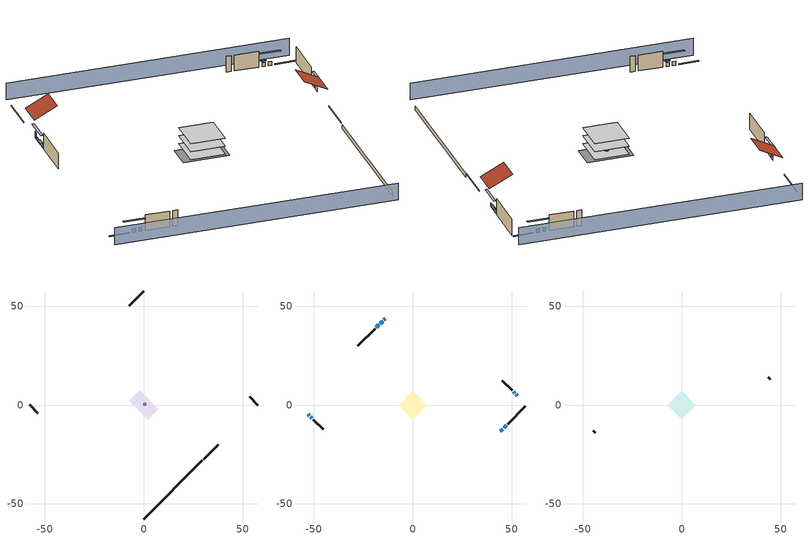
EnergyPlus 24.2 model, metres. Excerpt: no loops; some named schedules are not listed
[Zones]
central ac and furnace airloop ret air zone
 floor adiabatic (AdiabaticConst): 0,0 0,1 1,1 1,0 z0
 wall adiabatic (AdiabaticConst): 0,1 0,0 1,0 1,1 0,1 z0:1
 ceiling adiabatic (AdiabaticConst): 1,0 1,1 0,1 0,0 z1
crawlspace - vented
 floor foundation (Slab1 construction): -7.42,2.12 -2.12,7.42 7.42,-2.12 2.12,-7.42 z-0.91
 wall outside (RimJoist1 construction): 30.35,-27.34 37.7,-19.99 z0.3:0.61
 wall outside (RimJoist2 construction): -57.68,0 -53.59,-4.09 z0.3:0.61
 wall outside (RimJoist3 construction): 0,57.68 -7.35,50.34 z0.3:0.61
 wall outside (RimJoist4 construction): 57.68,0 53.59,4.09 z0.3:0.61
 wall foundation (FoundationWall1 construction): 0,-57.68 29.69,-28 z-0.91:0.3
conditioned space
 floor to crawlspace - vented (Floor1 construction): -7.11,0 0,7.11 7.11,0 0,-7.11 z0.3
 floor adiabatic (AdiabaticFloorConstruction): -7.11,0 0,7.11 7.11,0 0,-7.11 z2.74
 wall outside (AdiabaticWallConstruction 1): -13.98,43.7 -14.63,43.06 z0.3:2.34
 wall outside (AdiabaticWallConstruction): 44.33,-13.36 45.54,-12.15 / 46.19,-11.49 47.4,-10.28 / -17.13,40.55 -18.38,39.3 z0.3:1.46; -52.93,-4.75 -52.3,-5.39 / -51.64,-6.04 -51,-6.68 / 52.93,4.75 52.3,5.39 / 51.64,6.04 51,6.68 z0.3:1.53; -15.28,42.4 -16.47,41.21 z0.3:1.43
 wall outside (Wall1 construction): 48.06,-9.63 57.03,-0.66 z0.3:5.18
 wall outside (Wall2 construction): -50.35,-7.34 -45.36,-12.32 z0.3:5.18
 wall outside (Wall3 construction): -19.04,38.64 -27.74,29.94 z0.3:5.18
 wall outside (Wall4 construction): 50.35,7.34 45.36,12.32 z0.3:5.18
 window (WindowConstruction): 44.33,-13.36 45.54,-12.15 z0.3:1.46
 window (WindowConstruction 1): 46.19,-11.49 47.4,-10.28 z0.3:1.46
 window (WindowConstruction 2): -52.93,-4.75 -52.3,-5.39 z0.3:1.52
 window (WindowConstruction 3): -51.64,-6.04 -51,-6.68 z0.3:1.52
 window (WindowConstruction 4): -15.29,42.4 -16.47,41.21 z0.3:1.43
 window (WindowConstruction 5): -17.13,40.55 -18.38,39.3 z0.3:1.46
 window (WindowConstruction 6): 52.93,4.75 52.3,5.39 z0.3:1.52
 window (WindowConstruction 7): 51.64,6.04 51,6.68 z0.3:1.52
 door (Door): -13.98,43.7 -14.63,43.06 z0.3:2.34
 ceiling adiabatic (AdiabaticFloorConstruction): 0,-7.11 7.11,0 0,7.11 -7.11,0 z2.74
attic - vented
 floor to conditioned space (Floor2 construction Reversed): -7.11,0 0,7.11 7.11,0 0,-7.11 z5.18
 wall outside (Wall5 construction): -44.71,-12.98 -43.69,-14 z0.3:5.18
 wall outside (Wall6 construction): 44.71,12.98 43.69,14 z0.3:5.18
 roof outside (Roof1 construction): 43.67,-14.01,5.18 38.91,-9.26,8.55 33.59,-14.58,8.55 38.35,-19.33,5.18
 roof outside (Roof2 construction): -13.33,44.36,5.18 -8.57,39.6,8.55 -3.25,44.92,8.55 -8.01,49.68,5.18
shading: -60.92,-3.23 -3.23,-60.92 / 60.92,3.23 3.23,60.92 z0:5.18; 47.48,-10.21 42.39,-15.3 42.82,-15.73 47.91,-10.64 z4.21; 47.62,-10.07 45.98,-11.71 46.41,-12.14 48.05,-10.5 z1.77; -50.36,-7.33 -54.87,-2.81 -55.3,-3.24 -50.79,-7.76 z4.27; -50.79,-6.9 -51.86,-5.83 -52.29,-6.26 -51.22,-7.33 z1.83; -18.41,39.27 -13.35,44.34 -13.78,44.77 -18.84,39.7 z4.18; -18.6,39.09 -16.91,40.77 -17.35,41.2 -19.03,39.52 z1.77; 50.36,7.33 54.87,2.81 55.3,3.24 50.79,7.76 z4.27; 50.79,6.9 51.86,5.83 52.29,6.26 51.22,7.33 z1.83
[Building]
Building 1: Terrain=Suburbs
[Site:Location]
Portland Intl Arpt_OR: Latitude {deg}=45.59; Longitude {deg}=-122.6; Time Zone {hr}=-8; Elevation {m}=33; Keep Site Location Information=Yes
[Site:GroundTemperature:Shallow]
10.2558, 8.96328, 8.85977, 9.47314, 11.9355, 14.3863, 16.5111, 17.8571, 17.9714, 16.8767, 14.8061, 12.4304
[Site:WaterMainsTemperature]
Calculation Method=Schedule; Temperature Schedule=mains temperature schedule
[Material] Roughness=Rough; Thermal Absorptance=0.9
Name | Thickness {m} | Conductivity {W/m-K} | Density {kg/m3} | Specific Heat {J/kg-K} | Solar Absorptance | Visible Absorptance
asphalt or fiberglass shingles | 0.00635 | 0.162714 | 1121.4 | 1465.45 | 0.85 | 0.85
ceiling stud and cavity | 0.0889 | 1.05181 | 20.9862 | 1087.66 | 0.7 | 0.7
concrete 8.0 in. | 0.2032 | 1.803125 | 2242.8 | 837.4 | 0.7 | 0.7
door material | 0.04445 | 0.0612267 | 512.64 | 1214.23 | 0.7 | 0.7
floor covering | 0.0127 | 0.0433444 | 54.468 | 1339.84 | 0.6 | 0.6
floor rigid ins; wall rigid ins | 0.512978 | 0.029427 | 32.04 | 1214.23 | 0.7 | 0.7
floor stud and cavity | 0.1397 | 0.923637 | 92.3553 | 1139.71 | 0.7 | 0.7
floor stud and cavity 1 | 0.1397 | 1.75129 | 37.0049 | 1207.88 | 0.7 | 0.7
furniture material conditioned space 1 | 0.1524 | 0.115458 | 640.8 | 1214.23 | 0.6 | 0.6
gypsum board | 0.0127 | 0.160291 | 801 | 837.4 | 0.6 | 0.6
gypsum board 1 | 0.00254 | 0.160291 | 801 | 837.4 | 0.6 | 0.6
osb sheathing 0.5 in. | 0.0127 | 0.115458 | 512.64 | 1214.23 | 0.6 | 0.6
osb sheathing 0.5 in. 1 | 0.0127 | 0.115458 | 512.64 | 1214.23 | 0.7 | 0.7
osb sheathing 0.75 in. | 0.01905 | 0.115458 | 512.64 | 1214.23 | 0.7 | 0.7
rim joist stud and cavity | 0.0508 | 0.178688 | 50.32683 | 1063.81 | 0.6 | 0.6
roof rigid ins | 0.00281632 | 0.029427 | 32.04 | 1214.23 | 0.7 | 0.7
soil 0.5 in. | 0.0127 | 1.3848 | 1842.3 | 418.7 | 0.7 | 0.7
wall stud and cavity | 0.1397 | 0.550994 | 139.0536 | 1170.24 | 0.7 | 0.7
wall stud and cavity 1 | 0.1397 | 0.727959 | 139.0536 | 1170.24 | 0.6 | 0.6
wall stud and cavity 2 | 0.0889 | 0.380278 | 52.3479 | 1209.89 | 0.7 | 0.7
wall stud and cavity 3 | 0.0889 | 0.391764 | 83.0341 | 1211.67 | 0.7 | 0.7
wood siding | 0.0254 | 0.102417 | 544.68 | 1172.36 | 0.85 | 0.85
wood siding 1; wood siding 2 | 0.0254 | 0.102417 | 544.68 | 1172.36 | 0.7 | 0.7
[Material:NoMass]
Adiabatic: Roughness=Rough; Thermal Resistance {m2-K/W}=176.1; Thermal Absorptance=0.9; Solar Absorptance=0.7; Visible Absorptance=0.7
[WindowMaterial:SimpleGlazingSystem]
WindowMaterial: U-Factor {W/m2-K}=4.76952; Solar Heat Gain Coefficient=0.63
[Construction]
AdiabaticConst: Adiabatic
AdiabaticFloorConstruction: floor stud and cavity 1, floor rigid ins, osb sheathing 0.75 in., floor covering
AdiabaticWallConstruction: wood siding 1, wall rigid ins, wall stud and cavity 2, gypsum board
AdiabaticWallConstruction 1: wood siding 2, wall rigid ins, wall stud and cavity 2, gypsum board
Door: door material
Floor1 construction: floor stud and cavity, osb sheathing 0.75 in., floor covering
Floor2 construction Reversed: gypsum board 1, ceiling stud and cavity
FoundationWall1 construction: concrete 8.0 in.
furniture construction conditioned space 1: furniture material conditioned space 1
PartitionWallConstruction: gypsum board, wall stud and cavity 3, gypsum board
RimJoist1 construction; RimJoist2 construction; RimJoist3 construction; RimJoist4 construction: wood siding, rim joist stud and cavity
Roof1 construction; Roof2 construction: asphalt or fiberglass shingles, roof rigid ins, osb sheathing 0.5 in.
Slab1 construction: soil 0.5 in.
Wall1 construction; Wall2 construction; Wall3 construction; Wall4 construction: wood siding, osb sheathing 0.5 in. 1, wall stud and cavity, gypsum board
Wall5 construction; Wall6 construction: wood siding, osb sheathing 0.5 in. 1, wall stud and cavity 1
WindowConstruction; WindowConstruction 1; WindowConstruction 2; WindowConstruction 3; WindowConstruction 4; WindowConstruction 5; WindowConstruction 6; WindowConstruction 7: WindowMaterial
[Zone] Multiplier=1
Name | Volume {m3} | Part of Total Floor Area
attic - vented | 75.9013 | Yes
central ac and furnace airloop ret air zone | 1 | No
conditioned space | 493.619 | Yes
crawlspace - vented | 123.405 | Yes
[Space]
Name | Zone | Volume {m3} | Space Type
attic - vented 1 | attic - vented | 75.9013
central ac and furnace airloop ret air space | central ac and furnace airloop ret air zone |  | Plenum Space Type
conditioned space 1 | conditioned space | 493.619
crawlspace - vented 1 | crawlspace - vented | 123.405
[ZoneInfiltration:EffectiveLeakageArea]
infil attic - vented 1: Zone or Space=attic - vented 1; Schedule=Always On Discrete; Effective Air Leakage Area {cm2}=3373.59; Stack Coefficient=0.000156436; Wind Coefficient=4.26639e-05
[ZoneMixing] Schedule=Always On Continuous; Design Flow Rate Calculation Method=Flow/Zone; Design Flow Rate {m3/s}=0
Name | Zone or Space | Source Zone or Space
whole house fan mix | attic - vented | conditioned space
central ac and furnace airloop_0 ZoneMixDZToCond mix | conditioned space | crawlspace - vented
central ac and furnace airloop_0 ZoneMixCondToDZ mix | crawlspace - vented | conditioned space
[SpaceList]
Plenum Space Type: central ac and furnace airloop ret air space
[OtherEquipment] Design Level Calculation Method=EquipmentLevel
Name | Fuel Type | Zone or ZoneList or Space or SpaceList | Schedule | Design Level {W} | Fraction Latent | Fraction Radiant | Fraction Lost
central ac and furnace airloop_0 RetCondToRP; central ac and furnace airloop_0 RetSensLkToRP | None | central ac and furnace airloop ret air space | Always On Discrete | 0 | 0 | 0 | 0
central ac and furnace airloop_0 RetLatLkToRP | None | central ac and furnace airloop ret air space | Always On Discrete | 0 | 1 | 0 | 0
central ac and furnace airloop_0 SupCondToLv; central ac and furnace airloop_0 SupSensLkToCond; mech vent house fan sensible load; water heater sens | None | conditioned space 1 | Always On Discrete | 0 | 0 | 0 | 0
central ac and furnace airloop_0 SupLatLkToCond; mech vent house fan latent load; water heater lat | None | conditioned space 1 | Always On Discrete | 0 | 1 | 0 | 0
clothes dryer 1 | Electricity | conditioned space 1 | clothes_dryer | 0 | 0.015 | 0.081 | 0.85
cooking range 1 | NaturalGas | conditioned space 1 | cooking_range | 2826.02 | 0.16 | 0.384 | 0.2
general water use latent | None | conditioned space 1 | general water use schedule | 44.1266 | 1 | 0 | 0
general water use sensible | None | conditioned space 1 | general water use schedule | -43.4886 | 0 | 0.6 | 0
water heater energy adjustment1 | Electricity | conditioned space 1 | Always On Discrete | 0.01 | 0 | 0 | 1
central ac and furnace airloop_0 RetCondToDZ; central ac and furnace airloop_0 SupCondToDZ; central ac and furnace airloop_0 SupSensLkToDZ | None | crawlspace - vented 1 | Always On Discrete | 0 | 0 | 0 | 0
central ac and furnace airloop_0 SupLatLkToDZ | None | crawlspace - vented 1 | Always On Discrete | 0 | 1 | 0 | 0
[SurfaceProperty:IncidentSolarMultiplier] Incident Solar Multiplier=1; Incident Solar Multiplier Schedule=trans schedule winter=0.85 summer=0.7
Window1; Window2; Window3; Window4; Window5; Window6; Window7; Window8
[InternalMass] Zone or ZoneList=conditioned space; Space or SpaceList=conditioned space 1
Name | Construction | Surface Area {m2}
furniture mass conditioned space 1 | furniture construction conditioned space 1 | 80.97429
partition wall mass | PartitionWallConstruction | 202.436
[Lights]
interior lighting: Zone or ZoneList or Space or SpaceList=conditioned space 1; Schedule=lighting_interior; Design Level Calculation Method=LightingLevel; Lighting Level {W}=276.568; Return Air Fraction=0; Fraction Radiant=0.6; Fraction Visible=0.2; Fraction Replaceable=1
[People]
occupants: Zone or ZoneList or Space or SpaceList=conditioned space 1; Number of People Schedule=occupants; Number of People Calculation Method=People; Number of People=2; Fraction Radiant=0.314171; Sensible Heat Fraction=0.56303; Activity Level Schedule=occupants activity schedule; Carbon Dioxide Generation Rate {m3/s-W}=0; Enable ASHRAE 55 Comfort Warnings=No; Mean Radiant Temperature Calculation Type=EnclosureAveraged
[ElectricEquipment] Zone or ZoneList or Space or SpaceList=conditioned space 1; Design Level Calculation Method=EquipmentLevel
Name | Schedule | Design Level {W} | Fraction Latent | Fraction Radiant | Fraction Lost
clothes dryer | clothes_dryer | 2623.91 | 0.015 | 0.081 | 0.85
clothes washer | clothes_washer | 264.533 | 0.03 | 0.162 | 0.7
cooking range | cooking_range | 96.4278 | 0.16 | 0.384 | 0.2
dishwasher | dishwasher | 572.534 | 0.3 | 0.18 | 0.4
freezer | freezer schedule | 194.914 | 0 | 0.6 | 0
fridge | fridge schedule | 49.4292 | 0 | 0.6 | 0
fridge 1 | fridge schedule 1 | 239.242 | 0 | 0.6 | 0
mech vent bath fan 0 | mech vent bath fan 0 schedule | 30 | 0 | 0 | 1
mech vent house fan | mech vent house fan schedule | 0 | 0 | 0 | 1
mech vent house fan cfis | mech vent house fan cfis schedule | 0 | 0 | 0 | 0
mech vent range fan 0 | mech vent range fan 0 schedule | 30 | 0 | 0 | 1
misc plug loads | plug_loads_other | 347.255 | 0.021 | 0.558 | 0.049
misc tv | plug_loads_tv | 405.458 | 0 | 0.6 | 0
whole house fan | Always On Discrete | 0 | 0 | 0 | 1
[ZoneInfiltration:DesignFlowRate] Schedule=Always On Discrete
Name | Zone or ZoneList or Space or SpaceList | Design Flow Rate Calculation Method | Design Flow Rate {m3/s} | Air Changes per Hour {1/hr} | Constant Term Coefficient | Temperature Term Coefficient | Velocity Term Coefficient | Velocity Squared Term Coefficient
infil flow; natural vent flow; whole house fan flow | conditioned space 1 | Flow/Zone | 0
crawlspace_vented 1 duct leakage imbalance infil flow | crawlspace - vented 1 | Flow/Zone | 0
infil crawlspace - vented 1 | crawlspace - vented 1 | AirChanges/Hour |  | 2.6013 | 1 | 0 | 0 | 0
[SurfaceProperty:ExposedFoundationPerimeter]
Slab1: Exposed Perimeter Calculation Method=TotalExposedPerimeter; Total Exposed Perimeter {m}=41.9862
[AvailabilityManager:Scheduled]
central ac and furnace airloop Availability Manager: Schedule=Always On Discrete
[AirLoopHVAC:ReturnPlenum]
Air Loop HVAC Return Plenum 1: Zone=central ac and furnace airloop ret air zone
[WaterUse:Equipment]
dishwasher: Peak Flow Rate {m3/s}=5.81295e-06; Flow Rate Fraction Schedule=hot_water_dishwasher
[Foundation:Kiva]
Foundation Kiva 1: Initial Indoor Air Temperature {C}=8.58325; Wall Height Above Grade {m}=0.3048; Wall Depth Below Slab {m}=0.2032
[Foundation:Kiva:Settings]
Soil Conductivity {W/m-K}=1.3848; Soil Density {kg/m3}=1842.3; Soil Specific Heat {J/kg-K}=418.7; Ground Solar Absorptivity=0.9; Ground Thermal Absorptivity=0.9; Ground Surface Roughness {m}=0.03; Far-Field Width {m}=40; Deep-Ground Boundary Condition=ZeroFlux; Deep-Ground Depth {m}=40; Minimum Cell Dimension {m}=0.2; Maximum Cell Growth Coefficient=3; Simulation Timestep=Timestep
[Exterior:Lights]
exterior lighting: Schedule=exterior lighting schedule; Design Level {W}=8.01452
[EnergyManagementSystem:GlobalVariable]
central_ac_and_furnace_airloop_0_DuctImbalLkExhFanEquivCond
central_ac_and_furnace_airloop_0_DuctImbalLkExhFanEquivDZ
central_ac_and_furnace_airloop_0_DuctImbalLkSupFanEquivCond
central_ac_and_furnace_airloop_0_DuctImbalLkSupFanEquivDZ
central_ac_and_furnace_airloop_0_DZ_T
central_ac_and_furnace_airloop_0_DZ_W
central_ac_and_furnace_airloop_0_RetCondToDZ
central_ac_and_furnace_airloop_0_RetCondToRP
central_ac_and_furnace_airloop_0_RetLatLkToRP
central_ac_and_furnace_airloop_0_RetSensLkToRP
central_ac_and_furnace_airloop_0_SupCondToDZ
central_ac_and_furnace_airloop_0_SupCondToLv
central_ac_and_furnace_airloop_0_SupLatLkToCond
central_ac_and_furnace_airloop_0_SupLatLkToDZ
central_ac_and_furnace_airloop_0_SupSensLkToCond
central_ac_and_furnace_airloop_0_SupSensLkToDZ
central_ac_and_furnace_airloop_0_ZoneMixCondToDZ
central_ac_and_furnace_airloop_0_ZoneMixDZToCond
central_ac_and_furnace_airloop_AH_MFR
central_ac_and_furnace_airloop_AH_Tout
central_ac_and_furnace_airloop_AH_VFR
central_ac_and_furnace_airloop_AH_Wout
central_ac_and_furnace_airloop_Fan_RTF
central_ac_and_furnace_airloop_RA_T
central_ac_and_furnace_airloop_Ra_W
infil_program_Qfan
infil_program_Qinf
natural_vent_program_Qnv
natural_vent_program_Qwhf
[EnergyManagementSystem:Sensor]
Name | Output:Variable or Output:Meter Index Key | Output:Variable or Output:Meter
airflow_gain | infil flow | Infiltration Sensible Heat Gain Energy
airflow_gain_1 | natural vent flow | Infiltration Sensible Heat Gain Energy
airflow_gain_2 | whole house fan flow | Infiltration Sensible Heat Gain Energy
airflow_loss | infil flow | Infiltration Sensible Heat Loss Energy
airflow_loss_1 | natural vent flow | Infiltration Sensible Heat Loss Energy
airflow_loss_2 | whole house fan flow | Infiltration Sensible Heat Loss Energy
central_ac_and_furnace_airloop_0_DZ_T_s | crawlspace - vented | Zone Air Temperature
central_ac_and_furnace_airloop_0_DZ_W_s | crawlspace - vented | Zone Mean Air Humidity Ratio
central_ac_and_furnace_airloop_AH_MFR_s | Node 6 | System Node Mass Flow Rate
central_ac_and_furnace_airloop_AH_Tout_s | Node 6 | System Node Temperature
central_ac_and_furnace_airloop_AH_VFR_s | Node 6 | System Node Current Density Volume Flow Rate
central_ac_and_furnace_airloop_AH_Wout_s | Node 6 | System Node Humidity Ratio
central_ac_and_furnace_airloop_RA_T_s | Node 9 | System Node Temperature
central_ac_and_furnace_airloop_Ra_W_s | Node 9 | System Node Humidity Ratio
clg_load_cond |  | Cooling:EnergyTransfer:Zone:CONDITIONED SPACE
clg_load_duct |  | Cooling:EnergyTransfer:Zone:CENTRAL AC AND FURNACE AIRLOOP RET AIR ZONE
clg_sp_s; clg_sp_s_1 | cooling setpoint | Schedule Value
clothes_dryer_exhaust_0_sch_s | clothes_dryer | Schedule Value
cool_season | cooling season schedule | Schedule Value
ducts_conv | central ac and furnace airloop_0 RetCondToRP | Other Equipment Convective Heating Energy
ducts_conv_1 | central ac and furnace airloop_0 RetLatLkToRP | Other Equipment Convective Heating Energy
ducts_conv_2 | central ac and furnace airloop_0 RetSensLkToRP | Other Equipment Convective Heating Energy
ducts_conv_3 | central ac and furnace airloop_0 SupCondToLv | Other Equipment Convective Heating Energy
ducts_conv_4 | central ac and furnace airloop_0 SupLatLkToCond | Other Equipment Convective Heating Energy
ducts_conv_5 | central ac and furnace airloop_0 SupSensLkToCond | Other Equipment Convective Heating Energy
ducts_rad | central ac and furnace airloop_0 RetCondToRP | Other Equipment Radiant Heating Energy
ducts_rad_1 | central ac and furnace airloop_0 RetLatLkToRP | Other Equipment Radiant Heating Energy
ducts_rad_2 | central ac and furnace airloop_0 RetSensLkToRP | Other Equipment Radiant Heating Energy
ducts_rad_3 | central ac and furnace airloop_0 SupCondToLv | Other Equipment Radiant Heating Energy
ducts_rad_4 | central ac and furnace airloop_0 SupLatLkToCond | Other Equipment Radiant Heating Energy
ducts_rad_5 | central ac and furnace airloop_0 SupSensLkToCond | Other Equipment Radiant Heating Energy
htg_load_cond |  | Heating:EnergyTransfer:Zone:CONDITIONED SPACE
htg_load_duct |  | Heating:EnergyTransfer:Zone:CENTRAL AC AND FURNACE AIRLOOP RET AIR ZONE
htg_sp_s; htg_sp_s_1 | heating setpoint | Schedule Value
ig_ee_conv | clothes dryer | Electric Equipment Convective Heating Energy
ig_ee_conv_2 | cooking range | Electric Equipment Convective Heating Energy
ig_ee_conv_3 | dishwasher | Electric Equipment Convective Heating Energy
ig_ee_conv_4 | freezer | Electric Equipment Convective Heating Energy
ig_ee_conv_5 | fridge | Electric Equipment Convective Heating Energy
ig_ee_conv_6 | fridge 1 | Electric Equipment Convective Heating Energy
ig_ee_conv_7 | misc plug loads | Electric Equipment Convective Heating Energy
ig_ee_conv_8 | misc tv | Electric Equipment Convective Heating Energy
ig_ee_conv_9 | whole house fan | Electric Equipment Convective Heating Energy
ig_ee_rad | clothes dryer | Electric Equipment Radiant Heating Energy
ig_ee_rad_2 | cooking range | Electric Equipment Radiant Heating Energy
ig_ee_rad_3 | dishwasher | Electric Equipment Radiant Heating Energy
ig_ee_rad_4 | freezer | Electric Equipment Radiant Heating Energy
ig_ee_rad_5 | fridge | Electric Equipment Radiant Heating Energy
ig_ee_rad_6 | fridge 1 | Electric Equipment Radiant Heating Energy
ig_ee_rad_7 | misc plug loads | Electric Equipment Radiant Heating Energy
ig_ee_rad_8 | misc tv | Electric Equipment Radiant Heating Energy
ig_ee_rad_9 | whole house fan | Electric Equipment Radiant Heating Energy
ig_lgt_conv | interior lighting | Lights Convective Heating Energy
ig_lgt_rad | interior lighting | Lights Radiant Heating Energy
ig_lgt_vis | interior lighting | Lights Visible Radiation Heating Energy
ig_oe_conv | clothes dryer 1 | Other Equipment Convective Heating Energy
ig_oe_conv_1 | cooking range 1 | Other Equipment Convective Heating Energy
ig_oe_conv_2 | general water use latent | Other Equipment Convective Heating Energy
ig_oe_conv_3 | general water use sensible | Other Equipment Convective Heating Energy
ig_oe_conv_4 | water heater energy adjustment1 | Other Equipment Convective Heating Energy
ig_oe_conv_5 | water heater lat | Other Equipment Convective Heating Energy
ig_oe_conv_6 | water heater sens | Other Equipment Convective Heating Energy
ig_oe_rad | clothes dryer 1 | Other Equipment Radiant Heating Energy
ig_oe_rad_1 | cooking range 1 | Other Equipment Radiant Heating Energy
ig_oe_rad_2 | general water use latent | Other Equipment Radiant Heating Energy
ig_oe_rad_3 | general water use sensible | Other Equipment Radiant Heating Energy
ig_oe_rad_4 | water heater energy adjustment1 | Other Equipment Radiant Heating Energy
ig_oe_rad_5 | water heater lat | Other Equipment Radiant Heating Energy
ig_oe_rad_6 | water heater sens | Other Equipment Radiant Heating Energy
ig_ppl_conv | occupants | People Convective Heating Energy
ig_ppl_rad | occupants | People Radiant Heating Energy
im_conv | furniture mass conditioned space 1 | Surface Inside Face Convection Heat Gain Energy
im_conv_1 | partition wall mass | Surface Inside Face Convection Heat Gain Energy
im_ig | furniture mass conditioned space 1 | Surface Inside Face Internal Gains Radiation Heat Gain Energy
im_ig_1 | partition wall mass | Surface Inside Face Internal Gains Radiation Heat Gain Energy
im_lgt | furniture mass conditioned space 1 | Surface Inside Face Lights Radiation Heat Gain Energy
im_lgt_1 | partition wall mass | Surface Inside Face Lights Radiation Heat Gain Energy
im_sol | furniture mass conditioned space 1 | Surface Inside Face Solar Radiation Heat Gain Energy
im_sol_1 | partition wall mass | Surface Inside Face Solar Radiation Heat Gain Energy
im_surf | furniture mass conditioned space 1 | Surface Inside Face Net Surface Thermal Radiation Heat Gain Energy
im_surf_1 | partition wall mass | Surface Inside Face Net Surface Thermal Radiation Heat Gain Energy
mech_vent_bath_fan_0_sch_s | mech vent bath fan 0 schedule | Schedule Value
mech_vent_range_fan_0_sch_s | mech vent range fan 0 schedule | Schedule Value
mv_conv | mech vent bath fan 0 | Electric Equipment Convective Heating Energy
mv_conv_1 | mech vent house fan | Electric Equipment Convective Heating Energy
mv_conv_2 | mech vent house fan cfis | Electric Equipment Convective Heating Energy
mv_conv_3 | mech vent range fan 0 | Electric Equipment Convective Heating Energy
mv_conv_4 | mech vent house fan latent load | Other Equipment Convective Heating Energy
mv_conv_5 | mech vent house fan sensible load | Other Equipment Convective Heating Energy
mv_rad | mech vent bath fan 0 | Electric Equipment Radiant Heating Energy
mv_rad_1 | mech vent house fan | Electric Equipment Radiant Heating Energy
mv_rad_2 | mech vent house fan cfis | Electric Equipment Radiant Heating Energy
mv_rad_3 | mech vent range fan 0 | Electric Equipment Radiant Heating Energy
mv_rad_4 | mech vent house fan latent load | Other Equipment Radiant Heating Energy
mv_rad_5 | mech vent house fan sensible load | Other Equipment Radiant Heating Energy
natural_vent_s | natural vent schedule | Schedule Value
out_pb_s |  | Site Outdoor Air Barometric Pressure
out_wt_s |  | Site Outdoor Air Humidity Ratio
site_vw_s |  | Site Wind Speed
ss_back_out | Window1 | Surface Window Shortwave from Zone Back Out Window Heat Transfer Rate
ss_back_out_1 | Window2 | Surface Window Shortwave from Zone Back Out Window Heat Transfer Rate
ss_back_out_2 | Window3 | Surface Window Shortwave from Zone Back Out Window Heat Transfer Rate
ss_back_out_3 | Window4 | Surface Window Shortwave from Zone Back Out Window Heat Transfer Rate
ss_back_out_4 | Window5 | Surface Window Shortwave from Zone Back Out Window Heat Transfer Rate
ss_back_out_5 | Window6 | Surface Window Shortwave from Zone Back Out Window Heat Transfer Rate
ss_back_out_6 | Window7 | Surface Window Shortwave from Zone Back Out Window Heat Transfer Rate
ss_back_out_7 | Window8 | Surface Window Shortwave from Zone Back Out Window Heat Transfer Rate
ss_conv | Door1 | Surface Inside Face Convection Heat Gain Energy
ss_conv_1 | Window1 | Surface Inside Face Convection Heat Gain Energy
ss_conv_2 | Window2 | Surface Inside Face Convection Heat Gain Energy
ss_conv_3 | Window3 | Surface Inside Face Convection Heat Gain Energy
ss_conv_4 | Window4 | Surface Inside Face Convection Heat Gain Energy
ss_conv_5 | Window5 | Surface Inside Face Convection Heat Gain Energy
ss_conv_6 | Window6 | Surface Inside Face Convection Heat Gain Energy
ss_conv_7 | Window7 | Surface Inside Face Convection Heat Gain Energy
ss_conv_8 | Window8 | Surface Inside Face Convection Heat Gain Energy
ss_ig | Door1 | Surface Inside Face Internal Gains Radiation Heat Gain Energy
ss_ig_1 | Window1 | Surface Inside Face Internal Gains Radiation Heat Gain Energy
